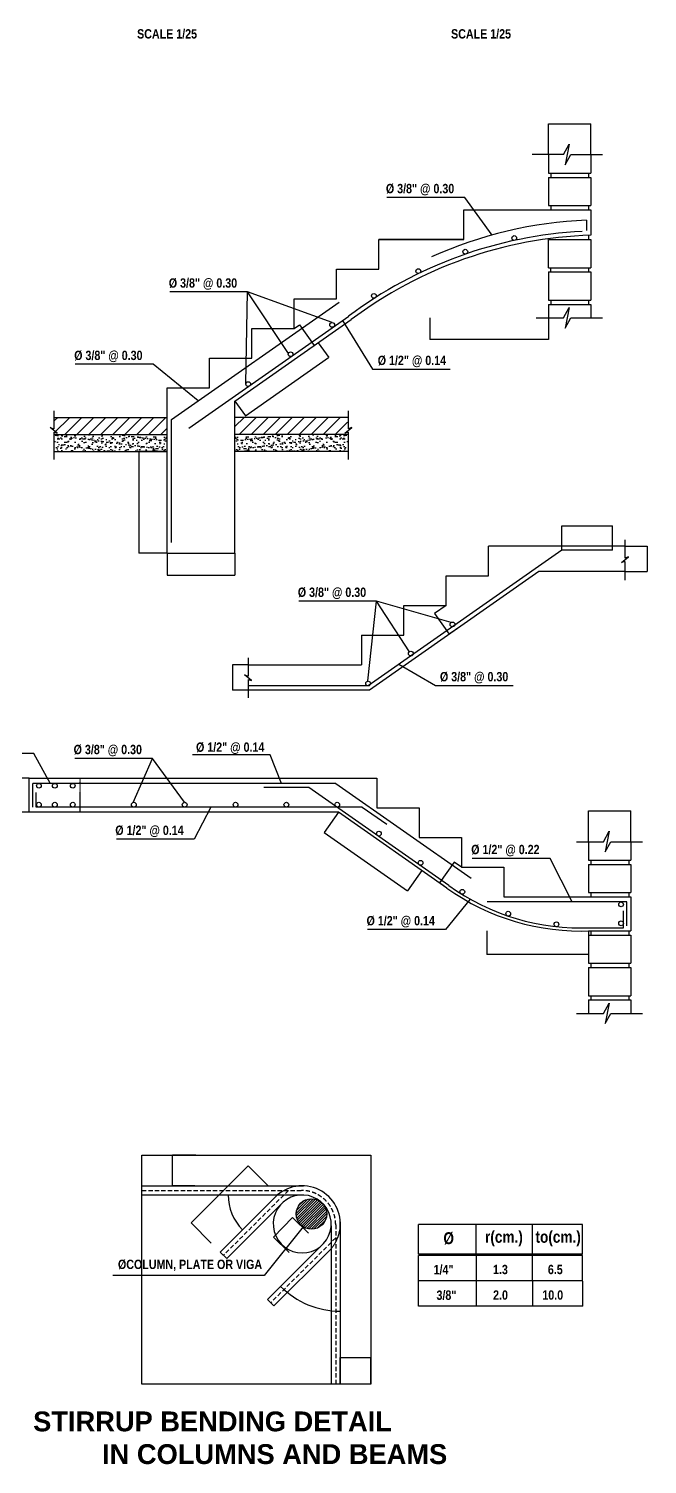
# Model space of a CAD drawing. Header units: millimetres. Extents: x -249630 to 95394, y -188036 to 109963.
# Drawn here: x 25628 to 29277, y -75168 to -66698 of the extents above; entities that cross this region are included whole.
import ezdxf
from ezdxf.enums import TextEntityAlignment as Align

# ---------------------------------------------------------------- set-up
doc = ezdxf.new("R2010")
doc.units = ezdxf.units.MM
doc.header["$PDMODE"] = 2
doc.linetypes.add('DASHED2', pattern=[9.525, 6.35, -3.175])
doc.linetypes.add('HIDDEN2', pattern=[4.7625, 3.175, -1.5875])
for name, color, linetype in [('01', 1, 'Continuous'), ('04', 4, 'Continuous'), ('05', 5, 'Continuous'), ('ACHURADO', 1, 'Continuous'), ('Concreto', 2, 'Continuous'), ('CONTORNO', 5, 'Continuous'), ('cotas', 1, 'Continuous'), ('Layer8', 8, 'Continuous'), ('SOMBRA', 252, 'Continuous'), ('SUBTITULOS', 90, 'Continuous'), ('TEXTOS', 11, 'Continuous'), ('TEXTOS04', 4, 'Continuous'), ('TITULOS', 180, 'Continuous'), ('TRAZO', 7, 'Continuous'), ('TRAZO05', 5, 'Continuous'), ('VEREDA', 1, 'Continuous')]:
    doc.layers.add(name, color=color, linetype=linetype)
doc.styles.add('COTAS', font='arial.ttf', dxfattribs={"width": 1.1})
doc.styles.add('DESCRIPCION(E)', font='swisscbi.ttf', dxfattribs={"width": 1.1, "oblique": 15, "height": 0.15})
doc.styles.add('SUBTITULOS(E)', font='swisscbi.ttf', dxfattribs={"oblique": 15, "height": 0.2})
doc.styles.add('TITULOS(E)', font='swisscbi.ttf', dxfattribs={"oblique": 15, "height": 0.23})
doc.dimstyles.new('Copy of COTA1-25', dxfattribs={"dimscale": 0.25, "dimtxt": 0.22, "dimasz": 0.12, "dimexe": 0.08, "dimexo": 0.05, "dimgap": 0.076, "dimtad": 2, "dimtih": 1, "dimtoh": 1, "dimzin": 4, "dimdsep": 46, "dimtxsty": 'COTAS', "dimblk": 'ARCHTICK', "dimcen": -0.1, "dimclrd": 141, "dimclre": 141, "dimclrt": 11, "dimadec": 0, "dimazin": 0, "dimtfac": 1, "dimtix": 1, "dimtmove": 1, "dimatfit": 3, "dimfxl": 1, "dimtolj": 1, "dimtzin": 0, "dimarcsym": 0})

# ---------------------------------------------------------------- blocks, each defined once
blk = doc.blocks.new('*X341')
at = {"color": 0}
for p, q in [((34.641, 14.052), (34.834, 14.245)), ((34.642, 14.02), (34.866, 14.243)), ((34.646, 14.09), (34.795, 14.24)), ((34.648, 13.992), (34.894, 14.238)), ((34.657, 13.967), (34.919, 14.229)), ((34.668, 13.944), (34.941, 14.218)), ((34.668, 14.146), (34.739, 14.217)), ((34.681, 13.924), (34.962, 14.204)), ((34.697, 13.906), (34.98, 14.189)), ((34.714, 13.89), (34.996, 14.171)), ((34.734, 13.876), (35.01, 14.152)), ((34.756, 13.864), (35.022, 14.13)), ((34.78, 13.855), (35.031, 14.106)), ((34.807, 13.848), (35.038, 14.079)), ((34.837, 13.845), (35.041, 14.049)), ((34.874, 13.848), (35.038, 14.012)), ((34.921, 13.862), (35.024, 13.964))]:
    blk.add_line(p, q, dxfattribs=at)
blk = doc.blocks.new('_ArchTick')
at = {"color": 0, "linetype": 'ByBlock', "const_width": 0.15}
blk.add_lwpolyline([(-0.5, -0.5), (0.5, 0.5)], dxfattribs=at)
blk = doc.blocks.new('*D390')
at = {"color": 141, "linetype": 'Continuous', "lineweight": -2, "transparency": 16777216}
for p, q in [((27071.5, -73827.5), (27184.8, -73712.7)), ((27277.4, -73804.1), (27184.8, -73712.7)), ((27164.1, -73918.9), (27071.5, -73827.5))]:
    blk.add_line(p, q, dxfattribs=at)
at = {"layer": 'Defpoints', "color": 0, "linetype": 'Continuous', "transparency": 16777216}
for p in [(27184.8, -73712.7), (27277.5, -73804.1), (27164.2, -73919)]:
    blk.add_point(p, dxfattribs=at)
at = {"color": 141, "linetype": 'Continuous', "lineweight": -2, "transparency": 16777216, "xscale": 0.03, "yscale": 0.03, "zscale": 0.03}
for p, rotation in [((27184.8, -73712.7), 45.38940253649048), ((27071.5, -73827.5), 225.3894025364905)]:
    blk.add_blockref('_ArchTick', p, dxfattribs=dict(at, rotation=rotation))
at = {"color": 11, "linetype": 'Continuous', "transparency": 16777216, "insert": (27128.1, -73770.1), "char_height": 0.055, "attachment_point": 5, "style": 'COTAS'}
blk.add_mtext('\\A1;r', dxfattribs=at)
blk = doc.blocks.new('*D391')
at = {"color": 141, "linetype": 'Continuous', "lineweight": -2, "transparency": 16777216}
for p, q in [((26585.7, -73744.1), (26923, -73407.3)), ((27042.1, -73526.6), (26923, -73407.3)), ((26704.8, -73863.4), (26585.7, -73744.1))]:
    blk.add_line(p, q, dxfattribs=at)
at = {"layer": 'Defpoints', "color": 0, "linetype": 'Continuous', "transparency": 16777216}
for p in [(26923, -73407.3), (27042.1, -73526.6), (26704.8, -73863.4)]:
    blk.add_point(p, dxfattribs=at)
at = {"color": 141, "linetype": 'Continuous', "lineweight": -2, "transparency": 16777216, "xscale": 0.03, "yscale": 0.03, "zscale": 0.03}
for p, rotation in [((26923, -73407.3), 44.95851848354117), ((26585.7, -73744.1), 224.9585184835412)]:
    blk.add_blockref('_ArchTick', p, dxfattribs=dict(at, rotation=rotation))
at = {"color": 11, "linetype": 'Continuous', "transparency": 16777216, "insert": (26754.3, -73575.7), "char_height": 0.055, "attachment_point": 5, "style": 'COTAS'}
blk.add_mtext('\\A1;to', dxfattribs=at)
blk = doc.blocks.new('*D392')
at = {"color": 141, "linetype": 'Continuous', "lineweight": -2, "transparency": 16777216}
blk.add_arc((27094.8, -73579.2), 290.5, 180, 224.94271, dxfattribs=at)
at = {"layer": 'Defpoints', "color": 0, "linetype": 'Continuous', "transparency": 16777216}
for p in [(26295.6, -73579.2), (27077.4, -73596.6), (27094.6, -73579.2), (26814.2, -73654.3), (26757.4, -73916)]:
    blk.add_point(p, dxfattribs=at)
at = {"color": 141, "linetype": 'Continuous', "lineweight": -2, "transparency": 16777216, "xscale": 0.03, "yscale": 0.03, "zscale": 0.03}
for p, rotation in [((26804.3, -73579.2), 89.99999999999959), ((26889.2, -73784.4), 314.9427122362478)]:
    blk.add_blockref('_ArchTick', p, dxfattribs=dict(at, rotation=rotation))
at = {"color": 11, "linetype": 'Continuous', "transparency": 16777216, "insert": (26826.3, -73690.3), "char_height": 0.055, "attachment_point": 5, "style": 'COTAS'}
blk.add_mtext('\\A1;45%%d', dxfattribs=at)
blk = doc.blocks.new('*D393')
at = {"color": 141, "linetype": 'Continuous', "lineweight": -2, "transparency": 16777216}
blk.add_arc((27465.6, -73767.3), 497.1, 224.94271, 270, dxfattribs=at)
at = {"layer": 'Defpoints', "color": 0, "linetype": 'Continuous', "transparency": 16777216}
for p in [(27465.6, -73737.3), (27356.4, -73876.3), (27036.4, -74195.7), (27336.8, -74247.4), (27465.6, -74695.2)]:
    blk.add_point(p, dxfattribs=at)
at = {"color": 141, "linetype": 'Continuous', "lineweight": -2, "transparency": 16777216, "xscale": 0.03, "yscale": 0.03, "zscale": 0.03, "rotation": 134.9427122379156}
blk.add_blockref('_ArchTick', (27113.8, -74118.4), dxfattribs=at)
at = {"color": 141, "linetype": 'Continuous', "lineweight": -2, "transparency": 16777216, "xscale": 0.03, "yscale": 0.03, "zscale": 0.03}
blk.add_blockref('_ArchTick', (27465.6, -74264.4), dxfattribs=at)
at = {"color": 11, "linetype": 'Continuous', "transparency": 16777216, "insert": (27269.4, -74223.9), "char_height": 0.055, "attachment_point": 5, "style": 'COTAS'}
blk.add_mtext('\\A1;45th', dxfattribs=at)
blk = doc.blocks.new('*D394')
at = {"layer": 'Defpoints', "color": 0, "transparency": 16777216}
for p in [(27645.6, -74538), (27465.6, -74695.2), (27645.6, -74695.2)]:
    blk.add_point(p, dxfattribs=at)
at = {"layer": 'SOMBRA', "color": 141, "lineweight": -2, "transparency": 16777216}
for p, q in [((27465.6, -74695.2), (27465.6, -74538)), ((27465.6, -74538), (27645.6, -74538)), ((27645.6, -74695.2), (27645.6, -74538))]:
    blk.add_line(p, q, dxfattribs=at)
at = {"layer": 'SOMBRA', "color": 141, "lineweight": -2, "transparency": 16777216, "xscale": 0.03, "yscale": 0.03, "zscale": 0.03, "rotation": 180}
blk.add_blockref('_ArchTick', (27465.6, -74538), dxfattribs=at)
at = {"layer": 'SOMBRA', "color": 141, "lineweight": -2, "transparency": 16777216, "xscale": 0.03, "yscale": 0.03, "zscale": 0.03}
blk.add_blockref('_ArchTick', (27645.6, -74538), dxfattribs=at)
at = {"layer": 'SOMBRA', "color": 11, "transparency": 16777216, "insert": (27555.6, -74538), "char_height": 0.055, "attachment_point": 5, "style": 'COTAS'}
blk.add_mtext('\\A1;SPECIFIED', dxfattribs=at)
blk = doc.blocks.new('*D395')
at = {"layer": 'Defpoints', "color": 0, "transparency": 16777216}
for p in [(26475.4, -73345.2), (26613.5, -73345.2), (26608.4, -73525.2)]:
    blk.add_point(p, dxfattribs=at)
at = {"layer": 'SOMBRA', "color": 141, "lineweight": -2, "transparency": 16777216}
for p, q in [((26613.5, -73345.2), (26475.4, -73345.2)), ((26475.4, -73525.2), (26475.4, -73345.2)), ((26608.4, -73525.2), (26475.4, -73525.2))]:
    blk.add_line(p, q, dxfattribs=at)
at = {"layer": 'SOMBRA', "color": 141, "lineweight": -2, "transparency": 16777216, "xscale": 0.03, "yscale": 0.03, "zscale": 0.03}
for p, rotation in [((26475.4, -73345.2), 90), ((26475.4, -73525.2), 270)]:
    blk.add_blockref('_ArchTick', p, dxfattribs=dict(at, rotation=rotation))
at = {"layer": 'SOMBRA', "color": 11, "transparency": 16777216, "insert": (26475.2, -73435.2), "char_height": 0.055, "attachment_point": 5, "style": 'COTAS'}
blk.add_mtext('\\A1;SPECIFIED', dxfattribs=at)
blk = doc.blocks.new('*D396')
at = {"layer": 'Defpoints', "color": 0, "transparency": 16777216}
for p in [(28330.9, -72020.9), (28930.9, -72020.9), (28330.9, -72160.1)]:
    blk.add_point(p, dxfattribs=at)
at = {"layer": 'SOMBRA', "color": 141, "lineweight": -2, "transparency": 16777216}
for p, q in [((28330.9, -72020.9), (28330.9, -72160.1)), ((28930.9, -72020.9), (28930.9, -72160.1)), ((28930.9, -72160.1), (28330.9, -72160.1))]:
    blk.add_line(p, q, dxfattribs=at)
at = {"layer": 'SOMBRA', "color": 141, "lineweight": -2, "transparency": 16777216, "xscale": 0.03, "yscale": 0.03, "zscale": 0.03, "rotation": 180}
blk.add_blockref('_ArchTick', (28330.9, -72160.1), dxfattribs=at)
at = {"layer": 'SOMBRA', "color": 141, "lineweight": -2, "transparency": 16777216, "xscale": 0.03, "yscale": 0.03, "zscale": 0.03}
blk.add_blockref('_ArchTick', (28930.9, -72160.1), dxfattribs=at)
at = {"layer": 'SOMBRA', "color": 11, "transparency": 16777216, "insert": (28630.9, -72160.1), "char_height": 0.055, "attachment_point": 5, "style": 'COTAS'}
blk.add_mtext('\\A1;600.00', dxfattribs=at)
blk = doc.blocks.new('*D397')
at = {"layer": 'Defpoints', "color": 0, "transparency": 16777216}
for p in [(27455, -71320.3), (27946.6, -71664.4), (27862.6, -71784.4)]:
    blk.add_point(p, dxfattribs=at)
at = {"layer": 'SOMBRA', "color": 141, "lineweight": -2, "transparency": 16777216}
for p, q in [((27455, -71320.3), (27371, -71440.4)), ((27371, -71440.4), (27862.6, -71784.4)), ((27946.6, -71664.4), (27862.5, -71784.5))]:
    blk.add_line(p, q, dxfattribs=at)
at = {"layer": 'SOMBRA', "color": 141, "lineweight": -2, "transparency": 16777216, "xscale": 0.03, "yscale": 0.03, "zscale": 0.03}
for p, rotation in [((27371, -71440.4), 145.0079798008585), ((27862.6, -71784.4), 325.0079798008585)]:
    blk.add_blockref('_ArchTick', p, dxfattribs=dict(at, rotation=rotation))
at = {"layer": 'SOMBRA', "color": 11, "transparency": 16777216, "insert": (27616.7, -71612.5), "char_height": 0.055, "attachment_point": 5, "style": 'COTAS'}
blk.add_mtext('\\A1;600.00', dxfattribs=at)
blk = doc.blocks.new('*D398')
at = {"layer": 'Defpoints', "color": 0, "transparency": 16777216}
for p in [(28180.9, -71645.3), (28051, -71737.5), (28094.9, -71768.2)]:
    blk.add_point(p, dxfattribs=at)
at = {"layer": 'SOMBRA', "color": 141, "lineweight": -2, "transparency": 16777216}
for p, q in [((28137, -71614.6), (28051, -71737.5)), ((28180.9, -71645.3), (28137, -71614.6)), ((28094.9, -71768.2), (28050.9, -71737.5))]:
    blk.add_line(p, q, dxfattribs=at)
at = {"layer": 'SOMBRA', "color": 141, "lineweight": -2, "transparency": 16777216, "xscale": 0.03, "yscale": 0.03, "zscale": 0.03}
for p, rotation in [((28137, -71614.6), 55.00797980231562), ((28051, -71737.5), 235.0079798023156)]:
    blk.add_blockref('_ArchTick', p, dxfattribs=dict(at, rotation=rotation))
at = {"layer": 'SOMBRA', "color": 11, "transparency": 16777216, "insert": (28093.8, -71675.9), "char_height": 0.055, "attachment_point": 5, "style": 'COTAS'}
blk.add_mtext('\\A1;150.00', dxfattribs=at)
blk = doc.blocks.new('*D399')
at = {"layer": 'Defpoints', "color": 0, "transparency": 16777216}
for p in [(25630.9, -71120.3), (25499.6, -71320.3), (25630.9, -71320.3)]:
    blk.add_point(p, dxfattribs=at)
at = {"layer": 'SOMBRA', "color": 141, "lineweight": -2, "transparency": 16777216}
for p, q in [((25630.9, -71120.3), (25499.5, -71120.3)), ((25499.6, -71120.3), (25499.6, -71320.3)), ((25630.9, -71320.3), (25499.5, -71320.3))]:
    blk.add_line(p, q, dxfattribs=at)
at = {"layer": 'SOMBRA', "color": 141, "lineweight": -2, "transparency": 16777216, "xscale": 0.03, "yscale": 0.03, "zscale": 0.03}
for p, rotation in [((25499.6, -71120.3), 90), ((25499.6, -71320.3), 270)]:
    blk.add_blockref('_ArchTick', p, dxfattribs=dict(at, rotation=rotation))
at = {"layer": 'SOMBRA', "color": 11, "transparency": 16777216, "insert": (25499.4, -71220.3), "char_height": 0.055, "attachment_point": 5, "style": 'COTAS'}
blk.add_mtext('\\A1;200.00', dxfattribs=at)
blk = doc.blocks.new('*D400')
at = {"layer": 'Defpoints', "color": 0, "transparency": 16777216}
for p in [(29180.9, -71313.3), (28930.9, -71494.5), (29180.9, -71494.5)]:
    blk.add_point(p, dxfattribs=at)
at = {"layer": 'SOMBRA', "color": 141, "lineweight": -2, "transparency": 16777216}
for p, q in [((28930.9, -71494.5), (28930.9, -71313.2)), ((28930.9, -71313.3), (29180.9, -71313.3)), ((29180.9, -71494.5), (29180.9, -71313.2))]:
    blk.add_line(p, q, dxfattribs=at)
at = {"layer": 'SOMBRA', "color": 141, "lineweight": -2, "transparency": 16777216, "xscale": 0.03, "yscale": 0.03, "zscale": 0.03, "rotation": 180}
blk.add_blockref('_ArchTick', (28930.9, -71313.3), dxfattribs=at)
at = {"layer": 'SOMBRA', "color": 141, "lineweight": -2, "transparency": 16777216, "xscale": 0.03, "yscale": 0.03, "zscale": 0.03}
blk.add_blockref('_ArchTick', (29180.9, -71313.3), dxfattribs=at)
at = {"layer": 'SOMBRA', "color": 11, "transparency": 16777216, "insert": (29055.9, -71313.2), "char_height": 0.055, "attachment_point": 5, "style": 'COTAS'}
blk.add_mtext('\\A1;250.00', dxfattribs=at)
blk = doc.blocks.new('*D401')
at = {"layer": 'Defpoints', "color": 0, "transparency": 16777216}
for p in [(28944, -67259.2), (28694, -67440.5), (28944, -67440.5)]:
    blk.add_point(p, dxfattribs=at)
at = {"layer": 'SOMBRA', "color": 141, "lineweight": -2, "transparency": 16777216}
for p, q in [((28694, -67440.5), (28694, -67259.2)), ((28694, -67259.2), (28944, -67259.2)), ((28944, -67440.5), (28944, -67259.2))]:
    blk.add_line(p, q, dxfattribs=at)
at = {"layer": 'SOMBRA', "color": 141, "lineweight": -2, "transparency": 16777216, "xscale": 0.03, "yscale": 0.03, "zscale": 0.03, "rotation": 180}
blk.add_blockref('_ArchTick', (28694, -67259.2), dxfattribs=at)
at = {"layer": 'SOMBRA', "color": 141, "lineweight": -2, "transparency": 16777216, "xscale": 0.03, "yscale": 0.03, "zscale": 0.03}
blk.add_blockref('_ArchTick', (28944, -67259.2), dxfattribs=at)
at = {"layer": 'SOMBRA', "color": 11, "transparency": 16777216, "insert": (28819, -67259.2), "char_height": 0.055, "attachment_point": 5, "style": 'COTAS'}
blk.add_mtext('\\A1;250.00', dxfattribs=at)
blk = doc.blocks.new('*D402')
at = {"layer": 'Defpoints', "color": 0, "transparency": 16777216}
for p in [(29072.7, -69631.5), (28772.7, -69775.3), (29072.7, -69775.3)]:
    blk.add_point(p, dxfattribs=at)
at = {"layer": 'SOMBRA', "color": 141, "lineweight": -2, "transparency": 16777216}
for p, q in [((28772.7, -69775.3), (28772.7, -69631.5)), ((28772.7, -69631.5), (29072.7, -69631.5)), ((29072.7, -69775.3), (29072.7, -69631.5))]:
    blk.add_line(p, q, dxfattribs=at)
at = {"layer": 'SOMBRA', "color": 141, "lineweight": -2, "transparency": 16777216, "xscale": 0.03, "yscale": 0.03, "zscale": 0.03, "rotation": 180}
blk.add_blockref('_ArchTick', (28772.7, -69631.5), dxfattribs=at)
at = {"layer": 'SOMBRA', "color": 141, "lineweight": -2, "transparency": 16777216, "xscale": 0.03, "yscale": 0.03, "zscale": 0.03}
blk.add_blockref('_ArchTick', (29072.7, -69631.5), dxfattribs=at)
at = {"layer": 'SOMBRA', "color": 11, "transparency": 16777216, "insert": (28922.7, -69631.5), "char_height": 0.055, "attachment_point": 5, "style": 'COTAS'}
blk.add_mtext('\\A1;300.00', dxfattribs=at)
blk = doc.blocks.new('*D403')
at = {"layer": 'Defpoints', "color": 0, "transparency": 16777216}
for p in [(26922.7, -70450.3), (26829.3, -70600.3), (26922.8, -70600.3)]:
    blk.add_point(p, dxfattribs=at)
at = {"layer": 'SOMBRA', "color": 141, "lineweight": -2, "transparency": 16777216}
for p, q in [((26922.6, -70450.3), (26829.3, -70450.3)), ((26829.3, -70450.3), (26829.3, -70600.3)), ((26922.7, -70600.3), (26829.3, -70600.3))]:
    blk.add_line(p, q, dxfattribs=at)
at = {"layer": 'SOMBRA', "color": 141, "lineweight": -2, "transparency": 16777216, "xscale": 0.03, "yscale": 0.03, "zscale": 0.03}
for p, rotation in [((26829.3, -70450.3), 90), ((26829.3, -70600.3), 270)]:
    blk.add_blockref('_ArchTick', p, dxfattribs=dict(at, rotation=rotation))
at = {"layer": 'SOMBRA', "color": 11, "transparency": 16777216, "insert": (26829.2, -70525.3), "char_height": 0.055, "attachment_point": 5, "style": 'COTAS'}
blk.add_mtext('\\A1;150.00', dxfattribs=at)
blk = doc.blocks.new('*D404')
at = {"layer": 'Defpoints', "color": 0, "transparency": 16777216}
for p in [(29143.8, -69750.3), (29143.8, -69900.3), (29276.8, -69900.3)]:
    blk.add_point(p, dxfattribs=at)
at = {"layer": 'SOMBRA', "color": 141, "lineweight": -2, "transparency": 16777216}
for p, q in [((29143.8, -69750.3), (29276.8, -69750.3)), ((29276.8, -69750.3), (29276.8, -69900.3)), ((29143.8, -69900.3), (29276.8, -69900.3))]:
    blk.add_line(p, q, dxfattribs=at)
at = {"layer": 'SOMBRA', "color": 141, "lineweight": -2, "transparency": 16777216, "xscale": 0.03, "yscale": 0.03, "zscale": 0.03}
for p, rotation in [((29276.8, -69750.3), 90), ((29276.8, -69900.3), 270)]:
    blk.add_blockref('_ArchTick', p, dxfattribs=dict(at, rotation=rotation))
at = {"layer": 'SOMBRA', "color": 11, "transparency": 16777216, "insert": (29276.9, -69825.3), "char_height": 0.055, "attachment_point": 5, "style": 'COTAS'}
blk.add_mtext('\\A1;150.00', dxfattribs=at)
blk = doc.blocks.new('*D405')
at = {"layer": 'Defpoints', "color": 0, "transparency": 16777216}
for p in [(28090.5, -70100.3), (28108.4, -70270.9), (28176.5, -70223.2)]:
    blk.add_point(p, dxfattribs=at)
at = {"layer": 'SOMBRA', "color": 141, "lineweight": -2, "transparency": 16777216}
for p, q in [((28090.5, -70100.3), (28022.3, -70148)), ((28022.4, -70148), (28108.4, -70270.9)), ((28176.5, -70223.2), (28108.4, -70270.9))]:
    blk.add_line(p, q, dxfattribs=at)
at = {"layer": 'SOMBRA', "color": 141, "lineweight": -2, "transparency": 16777216, "xscale": 0.03, "yscale": 0.03, "zscale": 0.03}
for p, rotation in [((28022.4, -70148), 124.9920201976844), ((28108.4, -70270.9), 304.9920201976843)]:
    blk.add_blockref('_ArchTick', p, dxfattribs=dict(at, rotation=rotation))
at = {"layer": 'SOMBRA', "color": 11, "transparency": 16777216, "insert": (28065.3, -70209.5), "char_height": 0.055, "attachment_point": 5, "style": 'COTAS'}
blk.add_mtext('\\A1;150.00', dxfattribs=at)
blk = doc.blocks.new('*D406')
at = {"layer": 'Defpoints', "color": 0, "transparency": 16777216}
for p in [(26444, -69791.3), (26844, -69791.3), (26844, -69921.4)]:
    blk.add_point(p, dxfattribs=at)
at = {"layer": 'SOMBRA', "color": 141, "lineweight": -2, "transparency": 16777216}
for p, q in [((26444, -69791.3), (26444, -69921.4)), ((26844, -69791.3), (26844, -69921.4)), ((26444, -69921.4), (26844, -69921.4))]:
    blk.add_line(p, q, dxfattribs=at)
at = {"layer": 'SOMBRA', "color": 141, "lineweight": -2, "transparency": 16777216, "xscale": 0.03, "yscale": 0.03, "zscale": 0.03, "rotation": 180}
blk.add_blockref('_ArchTick', (26444, -69921.4), dxfattribs=at)
at = {"layer": 'SOMBRA', "color": 141, "lineweight": -2, "transparency": 16777216, "xscale": 0.03, "yscale": 0.03, "zscale": 0.03}
blk.add_blockref('_ArchTick', (26844, -69921.4), dxfattribs=at)
at = {"layer": 'SOMBRA', "color": 11, "transparency": 16777216, "insert": (26644, -69921.4), "char_height": 0.055, "attachment_point": 5, "style": 'COTAS'}
blk.add_mtext('\\A1;400.00', dxfattribs=at)
blk = doc.blocks.new('*D407')
at = {"layer": 'Defpoints', "color": 0, "transparency": 16777216}
for p in [(26444, -69191.3), (26277.6, -69791.3), (26444, -69791.3)]:
    blk.add_point(p, dxfattribs=at)
at = {"layer": 'SOMBRA', "color": 141, "lineweight": -2, "transparency": 16777216}
for p, q in [((26444, -69191.3), (26277.6, -69191.3)), ((26277.6, -69191.3), (26277.6, -69791.3)), ((26444, -69791.3), (26277.6, -69791.3))]:
    blk.add_line(p, q, dxfattribs=at)
at = {"layer": 'SOMBRA', "color": 141, "lineweight": -2, "transparency": 16777216, "xscale": 0.03, "yscale": 0.03, "zscale": 0.03}
for p, rotation in [((26277.6, -69191.3), 90), ((26277.6, -69791.3), 270)]:
    blk.add_blockref('_ArchTick', p, dxfattribs=dict(at, rotation=rotation))
at = {"layer": 'SOMBRA', "color": 11, "transparency": 16777216, "insert": (26277.5, -69491.3), "char_height": 0.055, "attachment_point": 5, "style": 'COTAS'}
blk.add_mtext('\\A1;600.00', dxfattribs=at)
blk = doc.blocks.new('*D408')
at = {"layer": 'Defpoints', "color": 0, "transparency": 16777216}
for p in [(27194, -68466.3), (27280, -68589.2), (27311.2, -68567.3)]:
    blk.add_point(p, dxfattribs=at)
at = {"layer": 'SOMBRA', "color": 141, "lineweight": -2, "transparency": 16777216}
for p, q in [((27194, -68466.3), (27225.2, -68444.4)), ((27225.2, -68444.5), (27311.2, -68567.3)), ((27280, -68589.2), (27311.3, -68567.3))]:
    blk.add_line(p, q, dxfattribs=at)
at = {"layer": 'SOMBRA', "color": 141, "lineweight": -2, "transparency": 16777216, "xscale": 0.03, "yscale": 0.03, "zscale": 0.03}
for p, rotation in [((27225.2, -68444.5), 124.9920201956443), ((27311.2, -68567.3), 304.9920201956444)]:
    blk.add_blockref('_ArchTick', p, dxfattribs=dict(at, rotation=rotation))
at = {"layer": 'SOMBRA', "color": 11, "transparency": 16777216, "insert": (27268.4, -68505.8), "char_height": 0.055, "attachment_point": 5, "style": 'COTAS'}
blk.add_mtext('\\A1;150.00', dxfattribs=at)
blk = doc.blocks.new('*D409')
at = {"layer": 'Defpoints', "color": 0, "transparency": 16777216}
for p in [(27994, -68403.8), (28694, -68403.8), (27994, -68530.4)]:
    blk.add_point(p, dxfattribs=at)
at = {"layer": 'SOMBRA', "color": 141, "lineweight": -2, "transparency": 16777216}
for p, q in [((27994, -68403.8), (27994, -68530.5)), ((28694, -68403.8), (28694, -68530.5)), ((28694, -68530.4), (27994, -68530.4))]:
    blk.add_line(p, q, dxfattribs=at)
at = {"layer": 'SOMBRA', "color": 141, "lineweight": -2, "transparency": 16777216, "xscale": 0.03, "yscale": 0.03, "zscale": 0.03, "rotation": 180}
blk.add_blockref('_ArchTick', (27994, -68530.4), dxfattribs=at)
at = {"layer": 'SOMBRA', "color": 141, "lineweight": -2, "transparency": 16777216, "xscale": 0.03, "yscale": 0.03, "zscale": 0.03}
blk.add_blockref('_ArchTick', (28694, -68530.4), dxfattribs=at)
at = {"layer": 'SOMBRA', "color": 11, "transparency": 16777216, "insert": (28344, -68530.5), "char_height": 0.055, "attachment_point": 5, "style": 'COTAS'}
blk.add_mtext('\\A1;700.00', dxfattribs=at)
blk = doc.blocks.new('*D410')
at = {"layer": 'Defpoints', "color": 0, "transparency": 16777216}
for p in [(27335.5, -68550.3), (27397.2, -68638.5), (26844, -68894.4)]:
    blk.add_point(p, dxfattribs=at)
at = {"layer": 'SOMBRA', "color": 141, "lineweight": -2, "transparency": 16777216}
for p, q in [((27335.6, -68550.3), (27397.3, -68638.5)), ((26905.7, -68982.5), (27397.2, -68638.5)), ((26844, -68894.4), (26905.7, -68982.6))]:
    blk.add_line(p, q, dxfattribs=at)
at = {"layer": 'SOMBRA', "color": 141, "lineweight": -2, "transparency": 16777216, "xscale": 0.03, "yscale": 0.03, "zscale": 0.03}
for p, rotation in [((27397.2, -68638.5), 34.99202019812151), ((26905.7, -68982.5), 214.9920201981215)]:
    blk.add_blockref('_ArchTick', p, dxfattribs=dict(at, rotation=rotation))
at = {"layer": 'SOMBRA', "color": 11, "transparency": 16777216, "insert": (27151.5, -68810.6), "char_height": 0.055, "attachment_point": 5, "style": 'COTAS'}
blk.add_mtext('\\A1;600.00', dxfattribs=at)

msp = doc.modelspace()

# ---------------------------------------------------------------- hatches: boundary and pattern name
at = {"layer": 'Layer8', "linetype": 'Continuous', "lineweight": -2, "ltscale": 0.18}
h = msp.add_hatch(dxfattribs=at)
h.set_pattern_fill('_USER', color=256, scale=50, angle=45, style=0, pattern_type=0)
h.set_pattern_definition([(45, (-187826.54, -168207.22), (-35.355339, 35.355339), [])])
h.paths.add_polyline_path([(25780.323, -68991.31), (26443.572, -68991.31), (26443.572, -69069.035), (26423.776, -69075.572), (26466.931, -69075.572), (26443.572, -69084.486), (26443.572, -69091.31), (25780.323, -69091.31)])
h = msp.add_hatch(dxfattribs=at)
h.set_pattern_fill('_USER', color=256, scale=50, angle=45, style=0, pattern_type=0)
h.set_pattern_definition([(45, (-143540.65, -167942.09), (-35.355339, 35.355339), [])])
h.paths.add_polyline_path([(27507.696, -68991.31), (26844.447, -68991.31), (26844.447, -69069.035), (26864.243, -69075.572), (26821.087, -69075.572), (26844.447, -69084.486), (26844.447, -69091.31), (27507.696, -69091.31)])
h = msp.add_hatch(dxfattribs=at)
h.set_pattern_fill('AR-SAND', color=256, scale=20, style=0)
h.set_pattern_definition([(142.5, (196828.67, -167942.088), (1.259867, 38.5364754), [0, -30.4, 0, -34, 0, -32.5]), (172.5, (196828.67, -167942.09), (-35.395534, 56.442921), [0, -16.4, 0, -27.4, 0, -10.5]), (212.5, (196853.27, -167942.088), (-62.282837, 0.113181), [0, -10, 0, -36, 0, -47]), (222.5, (196853.27, -167942.09), (-60.122532, 17.553511), [0, -5, 0, -23.6, 0, -27])])
h.paths.add_polyline_path([(26443.572, -69191.31), (26443.572, -69091.31), (25780.323, -69091.31), (25780.323, -69191.31)])
h = msp.add_hatch(dxfattribs=at)
h.set_pattern_fill('AR-SAND', color=256, scale=20, style=0)
h.set_pattern_definition([(37.5, (-143540.65, -167942.088), (-1.259867, 38.5364754), [0, -30.4, 0, -34, 0, -32.5]), (7.5, (-143540.65, -167942.09), (35.395534, 56.442921), [0, -16.4, 0, -27.4, 0, -10.5]), (327.5, (-143565.25, -167942.088), (62.282837, 0.113181), [0, -10, 0, -36, 0, -47]), (317.5, (-143565.25, -167942.09), (60.122532, 17.553511), [0, -5, 0, -23.6, 0, -27])])
h.paths.add_polyline_path([(26844.447, -69191.31), (26844.447, -69091.31), (27507.696, -69091.31), (27507.696, -69191.31)])

# ---------------------------------------------------------------- linework, layer by layer
at = {"color": 1, "linetype": 'Continuous'}
for p, q in [((28782.2, -67440.503), (28816.191, -67379.33)), ((28816.191, -67379.33), (28792.57, -67500.78)), ((28694.009, -67440.503), (28694.009, -67549.644)), ((28792.57, -67500.78), (28825.409, -67440.503)), ((28825.409, -67440.503), (29012.84, -67440.503)), ((28944.009, -67440.503), (28944.009, -67549.644)), ((28694.009, -67549.644), (28944.009, -67549.644)), ((28694.009, -67574.644), (28944.009, -67574.644)), ((28694.009, -67574.644), (28694.009, -67741.31)), ((28707.343, -67549.644), (28707.343, -67574.644)), ((28930.676, -67549.644), (28930.676, -67574.644)), ((28944.009, -67574.644), (28944.009, -67741.31)), ((28694.009, -67741.31), (28944.009, -67741.31)), ((28707.343, -67741.31), (28707.343, -67766.31)), ((28930.676, -67741.31), (28930.676, -67766.31)), ((28930.676, -67916.31), (28930.676, -67941.31)), ((28694.009, -67941.31), (28944.009, -67941.31)), ((28944.009, -67941.31), (28944.009, -68107.977)), ((28694.009, -68107.977), (28944.009, -68107.977)), ((28694.009, -68132.977), (28944.009, -68132.977)), ((28694.009, -68132.977), (28694.009, -68299.644)), ((28930.676, -68107.977), (28930.676, -68132.977)), ((28944.009, -68132.977), (28944.009, -68299.644)), ((28694.009, -68299.644), (28944.009, -68299.644)), ((28694.009, -68324.644), (28944.009, -68324.644)), ((28694.009, -68324.644), (28694.009, -68403.817)), ((28707.343, -68299.644), (28707.343, -68324.644)), ((28782.2, -68403.817), (28816.191, -68342.644)), ((28816.191, -68342.644), (28792.57, -68464.095)), ((28930.676, -68299.644), (28930.676, -68324.644)), ((28944.009, -68324.644), (28944.009, -68403.817)), ((28622.003, -68403.817), (28782.2, -68403.817)), ((28792.57, -68464.095), (28825.409, -68403.817)), ((28825.409, -68403.817), (29012.84, -68403.817)), ((29019.088, -71494.516), (29053.079, -71433.343)), ((29053.079, -71433.343), (29029.458, -71554.794)), ((28858.891, -71494.516), (29019.088, -71494.516)), ((28930.897, -71494.516), (28930.897, -71603.657)), ((29029.458, -71554.794), (29062.297, -71494.516)), ((29062.297, -71494.516), (29249.728, -71494.516)), ((29180.897, -71494.516), (29180.897, -71603.657)), ((28930.897, -71603.657), (29180.897, -71603.657)), ((28930.897, -71628.657), (29180.897, -71628.657)), ((28930.897, -71628.657), (28930.897, -71795.324)), ((28944.231, -71603.657), (28944.231, -71628.657)), ((29167.564, -71603.657), (29167.564, -71628.657)), ((29180.897, -71628.657), (29180.897, -71795.324)), ((28930.897, -71795.324), (29180.897, -71795.324)), ((28944.231, -71795.324), (28944.231, -71820.324)), ((29167.564, -71795.324), (29167.564, -71820.324)), ((28930.897, -72045.324), (29180.897, -72045.324)), ((28930.897, -72045.324), (28930.897, -72211.991)), ((28944.231, -72020.324), (28944.231, -72045.324)), ((29167.564, -72020.324), (29167.564, -72045.324)), ((29180.897, -72045.324), (29180.897, -72211.991)), ((28930.897, -72211.991), (29180.897, -72211.991)), ((28930.897, -72236.991), (29180.897, -72236.991)), ((28930.897, -72236.991), (28930.897, -72403.657)), ((28944.231, -72211.991), (28944.231, -72236.991)), ((29167.564, -72211.991), (29167.564, -72236.991)), ((29180.897, -72236.991), (29180.897, -72403.657)), ((28930.897, -72403.657), (29180.897, -72403.657)), ((28944.231, -72403.657), (28944.231, -72428.657)), ((29167.564, -72403.657), (29167.564, -72428.657)), ((28858.891, -72507.831), (29019.088, -72507.831)), ((28930.897, -72428.657), (29180.897, -72428.657)), ((28930.897, -72428.657), (28930.897, -72507.831)), ((29019.088, -72507.831), (29053.079, -72446.658)), ((29053.079, -72446.658), (29029.458, -72568.108)), ((29029.458, -72568.108), (29062.297, -72507.831)), ((29062.297, -72507.831), (29249.728, -72507.831)), ((29180.897, -72428.657), (29180.897, -72507.831))]:
    msp.add_line(p, q, dxfattribs=at)
at = {"color": 2, "linetype": 'Continuous'}
for p, q in [((28194.009, -67941.31), (28194.009, -67766.31)), ((28194.009, -67766.31), (28944.009, -67766.31)), ((28194.009, -67941.31), (27694.009, -67941.31)), ((27694.009, -67941.31), (28194.009, -67941.31)), ((27694.009, -68116.31), (27694.009, -67941.31)), ((27444.009, -68291.31), (27444.009, -68116.31)), ((27444.009, -68116.31), (27694.009, -68116.31)), ((27194.009, -68466.31), (27194.009, -68291.31)), ((27194.009, -68291.31), (27444.009, -68291.31)), ((26944.009, -68641.31), (26944.009, -68466.31)), ((26944.009, -68466.31), (27194.009, -68466.31)), ((26694.009, -68816.31), (26694.009, -68641.31)), ((26694.009, -68641.31), (26944.009, -68641.31)), ((26444.009, -69791.31), (26444.009, -68816.31)), ((26444.009, -68816.31), (26694.009, -68816.31)), ((26844.009, -69791.31), (26844.009, -68894.409)), ((26444.009, -69791.31), (26844.009, -69791.31)), ((25630.897, -71120.324), (27680.897, -71120.324)), ((25630.897, -71320.324), (25630.897, -71120.324)), ((27680.897, -71120.324), (27680.897, -71295.324)), ((27455.043, -71320.324), (25630.897, -71320.324)), ((28094.878, -71768.209), (27455.043, -71320.324)), ((27680.897, -71295.324), (27930.897, -71295.324)), ((27930.897, -71295.324), (27930.897, -71470.324)), ((27930.897, -71470.324), (28180.897, -71470.324)), ((28180.897, -71470.324), (28180.897, -71645.324)), ((28180.897, -71645.324), (28430.897, -71645.324)), ((28430.897, -71645.324), (28430.897, -71820.324)), ((28430.897, -71820.324), (29180.897, -71820.324)), ((28930.897, -72020.324), (29180.897, -72020.324))]:
    msp.add_line(p, q, dxfattribs=at)
at = {"color": 1, "linetype": 'Continuous'}
for points in [[(28782.2, -67440.503), (28597.274, -67440.503)], [(28694.009, -68107.977), (28694.009, -67941.31)], [(28707.343, -68132.977), (28707.343, -68107.977)]]:
    msp.add_lwpolyline(points, dxfattribs=at)
at = {"color": 2, "linetype": 'Continuous'}
for points in [[(28944.009, -67766.31), (28944.009, -67916.31)], [(26844.009, -68894.409), (27530.029, -68414.195)], [(29180.897, -71820.324), (29180.897, -72020.324)]]:
    msp.add_lwpolyline(points, dxfattribs=at)
for centre, radius, start, end in [((29023.864, -70399.874), 2484.847, 91.8416157, 126.9543176), ((28883.381, -70668.569), 1353.124, 234.3573758, 272.5774575)]:
    msp.add_arc(centre, radius, start, end, dxfattribs=at)
at = {"layer": '01', "lineweight": -2, "ltscale": 0.2}
for p, q in [((25776.195, -68951.632), (25776.195, -69059.064)), ((27511.824, -68951.632), (27511.824, -69059.064)), ((25754.615, -69051.281), (25776.195, -69059.064)), ((25795.059, -69083.97), (25754.615, -69051.281)), ((25776.195, -69078.521), (25776.332, -69239.596)), ((25776.195, -69078.521), (25795.059, -69083.97)), ((27492.96, -69083.97), (27533.404, -69051.281)), ((27511.824, -69078.521), (27492.96, -69083.97)), ((27511.824, -69078.521), (27511.687, -69239.596)), ((27533.404, -69051.281), (27511.824, -69059.064)), ((29143.812, -69714.404), (29143.812, -69821.836)), ((29124.948, -69846.741), (29165.392, -69814.052)), ((29143.812, -69841.293), (29124.948, -69846.741)), ((29143.812, -69841.293), (29143.675, -69952.368)), ((29165.392, -69814.052), (29143.812, -69821.836)), ((26922.656, -70410.627), (26922.656, -70518.059)), ((26901.075, -70510.276), (26922.656, -70518.059)), ((26941.519, -70542.965), (26901.075, -70510.276)), ((26922.656, -70537.517), (26941.519, -70542.965)), ((26922.656, -70537.517), (26922.656, -70644.948))]:
    msp.add_line(p, q, dxfattribs=at)
at = {"layer": '05'}
for p, q in [((28772.73, -69775.306), (27629.873, -70575.306)), ((29072.73, -69775.306), (28772.73, -69775.306)), ((27629.873, -70575.306), (26922.752, -70575.306))]:
    msp.add_line(p, q, dxfattribs=at)
at = {"layer": 'Concreto'}
for p, q in [((25776.195, -68991.31), (26444.009, -68991.31)), ((27511.824, -68991.31), (26844.009, -68991.31)), ((25776.206, -69091.31), (26444.009, -69091.31)), ((27511.813, -69091.31), (26844.009, -69091.31)), ((25776.291, -69191.31), (26444.009, -69191.31)), ((27511.728, -69191.31), (26844.009, -69191.31)), ((29143.812, -69750.306), (28340.47, -69750.306)), ((28340.47, -69925.306), (28340.47, -69750.306)), ((28090.47, -70100.306), (28090.47, -69925.306)), ((28090.47, -69925.306), (28340.47, -69925.306)), ((27840.47, -70275.306), (27840.47, -70100.306)), ((27840.47, -70100.306), (28090.47, -70100.306)), ((27590.47, -70275.306), (27590.47, -70450.306)), ((27590.47, -70275.306), (27590.47, -70373.717)), ((27590.47, -70275.306), (27840.47, -70275.306)), ((26922.656, -70450.306), (27590.47, -70450.306))]:
    msp.add_line(p, q, dxfattribs=at)
msp.add_lwpolyline([(29143.812, -69900.306), (28637.753, -69900.306), (27637.753, -70600.306), (26922.752, -70600.306)], dxfattribs=at)
at = {"layer": 'CONTORNO'}
for p, q in [((25650.897, -71290.324), (25650.897, -71150.324)), ((27439.406, -71150.324), (25650.897, -71150.324)), ((27439.406, -71150.324), (28238.489, -71709.682)), ((25670.897, -71290.324), (25670.897, -71203.362)), ((27280.535, -71175.324), (27015.503, -71175.324)), ((28105.611, -71752.877), (27280.535, -71175.324)), ((27595.811, -71290.324), (25670.897, -71290.324)), ((27595.811, -71290.324), (27740.243, -71391.426)), ((29157.27, -71850.324), (28333.262, -71850.324)), ((29157.27, -71990.324), (29157.27, -71850.324))]:
    msp.add_line(p, q, dxfattribs=at)
for points in [[(28919.009, -67827.487), (28919.009, -67888.665)], [(26469.009, -69728.741), (26469.009, -69004.327), (27458.346, -68311.791)], [(26572.637, -69053.853), (27515.692, -68393.714)], [(28943.421, -72002.342), (29137.27, -72002.342), (29137.27, -71903.362)]]:
    msp.add_lwpolyline(points, dxfattribs=at)
for centre, radius, start, end in [((29023.793, -70310.021), 2484.847, 92.4168288, 114.2248086), ((29023.864, -70399.874), 2509.847, 92.9773263, 126.9543176), ((28883.381, -70668.569), 1335.124, 234.3573758, 272.5774575)]:
    msp.add_arc(centre, radius, start, end, dxfattribs=at)
at = {"layer": 'cotas'}
msp.add_arc((27241.01, -73750.109), 171, 138.7004677, 4.1187325, dxfattribs=at)
at = {"layer": 'TEXTOS04', "color": 3, "ltscale": 0.15}
for p, q in [((26295.643, -73525.222), (27248.144, -73525.222)), ((26295.643, -73579.222), (27094.645, -73579.222)), ((27077.373, -73596.646), (26757.353, -73916.027)), ((27115.519, -73634.867), (26795.498, -73954.248)), ((27411.643, -73761.314), (27411.643, -74695.222)), ((27465.643, -73737.253), (27465.643, -74695.222)), ((26757.353, -73916.027), (26795.498, -73954.248)), ((27356.44, -73876.271), (27036.42, -74195.652)), ((27394.586, -73914.493), (27074.565, -74233.874)), ((27036.42, -74195.652), (27074.565, -74233.874))]:
    msp.add_line(p, q, dxfattribs=at)
msp.add_circle((27295.643, -73691.22), 90, dxfattribs=at)
for radius, start, end in [(225, 356.7246272, 139.7253417), (171, 356.2427281, 140.4292679)]:
    msp.add_arc((27241.01, -73750.109), radius, start, end, dxfattribs=at)
at = {"layer": 'TRAZO', "color": 1}
for p, q in [((26295.643, -74695.222), (26295.643, -73345.222)), ((26295.643, -73345.222), (27645.643, -73345.222)), ((27645.643, -73345.222), (27645.643, -74695.222)), ((28266.541, -73928.472), (28266.541, -73754.317)), ((28600.415, -73928.472), (28600.415, -73754.317)), ((28894.976, -73935.736), (27927.425, -73935.736)), ((27927.879, -74235.736), (27927.425, -73935.736)), ((28266.541, -73935.736), (28266.541, -74235.736)), ((28600.869, -74235.736), (28600.415, -73935.736)), ((28896.002, -74235.736), (28895.548, -73935.736)), ((28895.548, -74085.736), (27927.996, -74085.736)), ((28896.002, -74235.736), (27927.879, -74235.736)), ((28895.548, -74235.736), (27927.996, -74235.736)), ((27645.643, -74695.222), (26295.643, -74695.222))]:
    msp.add_line(p, q, dxfattribs=at)
at = {"layer": 'TRAZO', "color": 1, "linetype": 'HIDDEN2', "ltscale": 8}
for p, q in [((26295.643, -73552.222), (27236.143, -73552.222)), ((27159.576, -73552.753), (26776.426, -73935.138)), ((27438.643, -73754.722), (27438.643, -74695.222)), ((27438.643, -73832.379), (27055.493, -74214.763))]:
    msp.add_line(p, q, dxfattribs=at)
at = {"layer": 'TRAZO', "linetype": 'HIDDEN2'}
msp.add_line((27094.645, -73579.222), (27234.791, -73579.222), dxfattribs=at)
at = {"layer": 'TRAZO'}
msp.add_line((27234.791, -73579.222), (27247.229, -73579.222), dxfattribs=at)
at = {"layer": 'TRAZO', "color": 5}
for p, q in [((28895.548, -73754.317), (27927.425, -73754.317)), ((27927.425, -73928.472), (27927.425, -73754.317)), ((28895.548, -73928.472), (28895.548, -73754.317)), ((28894.976, -73928.472), (27927.425, -73928.472))]:
    msp.add_line(p, q, dxfattribs=at)
at = {"layer": 'TRAZO', "color": 1, "linetype": 'HIDDEN2', "ltscale": 8}
msp.add_arc((27236.143, -73754.722), 202.5, 0, 90, dxfattribs=at)
at = {"layer": 'TRAZO', "linetype": 'HIDDEN2'}
msp.add_arc((27241.01, -73750.109), 225, 319.3204001, 356.7246272, dxfattribs=at)
at = {"layer": 'TRAZO'}
msp.add_arc((27241.01, -73750.109), 225, 312.7752241, 319.3204001, dxfattribs=at)
at = {"layer": 'TRAZO05', "linetype": 'Continuous', "lineweight": -2, "ltscale": 0.18}
for centre in [(28492.388, -67932.649), (28203.444, -68013.34), (27926.191, -68127.93), (27664.007, -68273.948), (27417.94, -68445.564), (27172.771, -68618.458), (26922.685, -68794.819), (28127.809, -70212.75), (27882.04, -70384.789), (27629.873, -70561.306), (25687.412, -71164.324), (25781.567, -71164.324), (25887.412, -71164.324), (25687.412, -71276.324), (25781.567, -71276.324), (25887.412, -71276.324), (26247.655, -71276.324), (26547.655, -71276.324), (26847.655, -71276.324), (27147.655, -71276.324), (27447.655, -71276.324), (27693.559, -71447.097), (27939.214, -71619.315), (28185.617, -71790.445), (28456.446, -71919.487), (29122.234, -71864.324), (28740.946, -71982.073), (29122.234, -71976.324)]:
    msp.add_circle(centre, 14, dxfattribs=at)
at = {"layer": 'VEREDA', "linetype": 'DASHED2', "ltscale": 0.02}
msp.add_line((25930.897, -71320.324), (25930.897, -71120.324), dxfattribs=at)

# ---------------------------------------------------------------- block references
at = {"layer": 'ACHURADO', "xscale": 450.0000000000455, "yscale": 450.0000000000455, "zscale": 450.0000000000455}
msp.add_blockref('*X341', (11617.298, -80011.478), dxfattribs=at)

# ---------------------------------------------------------------- texts
at = {"layer": 'SUBTITULOS', "linetype": 'ByBlock', "style": 'SUBTITULOS(E)'}
for s, p in [('%%C', (28074.188, -73869.133)), ('r(cm.)', (28319.965, -73860.963)), ('to(cm.)', (28617.501, -73860.963))]:
    msp.add_text(s, height=70, dxfattribs=at).set_placement(p)
at = {"layer": 'TEXTOS', "linetype": 'ByBlock', "style": 'DESCRIPCION(E)'}
for s, p in [('SCALE 1/25', (26267.038, -66755.485)), ('SCALE 1/25', (28119.445, -66755.485)), ('%%C 3/8" @ 0.30', (27734.842, -67668.298)), ('%%C 3/8" @ 0.30', (26454.098, -68225.37)), ('%%C 3/8" @ 0.30', (25895.841, -68652.507)), ('%%C 1/2" @ 0.14', (27686.753, -68682.114)), ('%%C 3/8" @ 0.30', (27215.199, -70050.188)), ('%%C 3/8" @ 0.30', (28053.764, -70548.36)), ('%%C 3/8" @ 0.30', (25892.567, -70978.083)), ('%%C 1/2" @ 0.14', (26614.62, -70964.229)), ('%%C 1/2" @ 0.14', (26138.386, -71454.682)), ('%%C 1/2" @ 0.22', (28238.241, -71568.187)), ('%%C 1/2" @ 0.14', (27620.716, -71988.094)), ('1/4"', (28016.396, -74046.939)), ('1.3', (28366.794, -74046.345)), ('6.5', (28690.492, -74046.345)), ('3/8"', (28033.338, -74197.848)), ('2.0', (28367.366, -74197.073)), ('10.0', (28657.873, -74197.073))]:
    msp.add_text(s, height=55, dxfattribs=at).set_placement(p)
msp.add_text('%%CCOLUMN, PLATE OR VIGA', height=55, dxfattribs=at).set_placement((27004.591, -73988.526), align=Align.MIDDLE_RIGHT)
at = {"layer": 'TITULOS', "linetype": 'ByBlock', "style": 'TITULOS(E)', "width": 1.2}
for s, p in [('STIRRUP BENDING DETAIL', (25653.598, -74973.679)), ('IN COLUMNS AND BEAMS', (26060.316, -75166.584))]:
    msp.add_text(s, height=117, dxfattribs=at).set_placement(p)

# ---------------------------------------------------------------- dimensions: what is measured, and where the dimension line sits
at = {"color": 7, "linetype": 'Continuous'}
for base, p1, p2, angle, text, picture, middle in [((26923, -73407.299), (26704.849, -73863.418), (27042.142, -73526.614), 44.9585185, 'to', '*D391', (26754.354, -73575.702)), ((27184.779, -73712.689), (27164.155, -73918.955), (27277.45, -73804.109), 45.3894025, 'r', '*D390', (27128.131, -73770.112))]:
    dim = msp.add_linear_dim(base=base, p1=p1, p2=p2, angle=angle, text=text, dimstyle='Copy of COTA1-25', dxfattribs=at)
    dim.commit()
    dim.dimension.update_dxf_attribs({"geometry": picture, "text_midpoint": middle, "dimtype": 161})
dim = msp.add_angular_dim_2l(base=(26814.181, -73654.322), line1=((27077.373, -73596.646), (26757.353, -73916.027)), line2=((26295.643, -73579.222), (27094.645, -73579.222)), text='45%%d', dimstyle='Copy of COTA1-25', dxfattribs=at)
dim.commit()
dim.dimension.update_dxf_attribs({"geometry": '*D392', "text_midpoint": (26826.282, -73690.302)})
dim = msp.add_angular_dim_2l(base=(27336.825, -74247.402), line1=((27465.643, -73737.253), (27465.643, -74695.222)), line2=((27356.44, -73876.271), (27036.42, -74195.652)), text='45th', dimstyle='Copy of COTA1-25', dxfattribs=at)
dim.commit()
dim.dimension.update_dxf_attribs({"geometry": '*D393', "text_midpoint": (27269.381, -74223.999), "dimtype": 162})
at = {"layer": 'SOMBRA'}
for p1, p2, distance, picture, middle in [((28694.009, -67440.503), (28944.009, -67440.503), 181.266, '*D401', (28819.009, -67259.19)), ((27194.009, -68466.31), (27280.029, -68589.195), 38.108, '*D408', (27268.356, -68505.817)), ((26844.009, -68894.409), (27335.548, -68550.331), -107.578, '*D410', (27151.54, -68810.6)), ((28090.47, -70100.306), (28176.489, -70223.19), -83.137, '*D405', (28065.254, -70209.506)), ((25630.897, -71120.324), (25630.897, -71320.324), -131.337, '*D399', (25499.416, -71220.324)), ((27455.043, -71320.324), (27946.582, -71664.401), -146.534, '*D397', (27616.711, -71612.508)), ((28930.897, -71494.516), (29180.897, -71494.516), 181.266, '*D400', (29055.897, -71313.203)), ((28180.897, -71645.324), (28094.878, -71768.209), -53.612, '*D398', (28093.85, -71675.94))]:
    dim = msp.add_aligned_dim(p1=p1, p2=p2, distance=distance, dimstyle='Copy of COTA1-25', dxfattribs=at)
    dim.commit()
    dim.dimension.update_dxf_attribs({"geometry": picture, "text_midpoint": middle})
for base, p1, p2, picture, middle in [((27994.009, -68530.439), (28694.009, -68403.817), (27994.009, -68403.817), '*D409', (28344.009, -68530.486)), ((29072.73, -69631.531), (28772.73, -69775.306), (29072.73, -69775.306), '*D402', (28922.73, -69631.484)), ((26844.009, -69921.374), (26444.009, -69791.31), (26844.009, -69791.31), '*D406', (26644.009, -69921.422)), ((28330.897, -72160.075), (28930.897, -72020.858), (28330.897, -72020.858), '*D396', (28630.897, -72160.122))]:
    dim = msp.add_linear_dim(base=base, p1=p1, p2=p2, dimstyle='Copy of COTA1-25', dxfattribs=at)
    dim.commit()
    dim.dimension.update_dxf_attribs({"geometry": picture, "text_midpoint": middle})
for base, p1, p2, picture, middle in [((26277.641, -69791.31), (26444.009, -69191.31), (26444.009, -69791.31), '*D407', (26277.496, -69491.31)), ((29276.759, -69900.306), (29143.812, -69750.306), (29143.812, -69900.306), '*D404', (29276.901, -69825.306)), ((26829.327, -70600.306), (26922.656, -70450.306), (26922.752, -70600.306), '*D403', (26829.185, -70525.306))]:
    dim = msp.add_linear_dim(base=base, p1=p1, p2=p2, angle=90, dimstyle='Copy of COTA1-25', dxfattribs=at)
    dim.commit()
    dim.dimension.update_dxf_attribs({"geometry": picture, "text_midpoint": middle})
dim = msp.add_linear_dim(base=(26475.394, -73345.222), p1=(26608.437, -73525.222), p2=(26613.526, -73345.222), angle=90, text='SPECIFIED', dimstyle='Copy of COTA1-25', dxfattribs=at)
dim.commit()
dim.dimension.update_dxf_attribs({"geometry": '*D395', "text_midpoint": (26475.156, -73435.222)})
dim = msp.add_linear_dim(base=(27645.643, -74538.036), p1=(27465.643, -74695.222), p2=(27645.643, -74695.222), text='SPECIFIED', dimstyle='Copy of COTA1-25', dxfattribs=at)
dim.commit()
dim.dimension.update_dxf_attribs({"geometry": '*D394', "text_midpoint": (27555.643, -74537.988)})

# ---------------------------------------------------------------- leaders
at = {"layer": '04'}
for points in [[(28361.975, -67914.93), (28199.886, -67693.419), (27740.983, -67693.419)], [(26909.448, -68790.261), (26919.143, -68250.491), (26460.239, -68250.491)], [(27159.446, -68614.162), (26919.143, -68250.491), (26460.239, -68250.491)], [(27417.94, -68431.564), (26919.143, -68250.491), (26460.239, -68250.491)], [(27479.538, -68419.022), (27655.423, -68707.235), (28114.327, -68707.235)], [(26627.617, -68893.301), (26360.886, -68677.628), (25901.983, -68677.628)], [(27629.197, -70545.709), (27680.244, -70075.309), (27221.34, -70075.309)], [(27873.979, -70373.342), (27680.244, -70075.309), (27221.34, -70075.309)], [(28120.65, -70200.719), (27680.244, -70075.309), (27221.34, -70075.309)], [(27811.966, -70447.84), (28027.721, -70573.481), (28486.625, -70573.481)], [(25756.868, -71152.847), (25657.368, -70974.038), (25463.186, -70974.038)], [(27118.62, -71150.324), (27052.236, -70982.073), (26593.333, -70982.073)], [(26244.359, -71262.717), (26357.612, -71003.204), (25898.709, -71003.204)], [(26547.225, -71262.33), (26357.612, -71003.204), (25898.709, -71003.204)], [(26702.93, -71290.324), (26603.431, -71479.803), (26144.527, -71479.803)], [(28832.893, -71850.324), (28703.285, -71593.308), (28244.382, -71593.308)], [(28231.701, -71833.846), (28085.76, -72013.215), (27626.857, -72013.215)]]:
    msp.add_leader(points, dimstyle='Copy of COTA1-25', override={"dimgap": 0.076, "dimtad": 0}, dxfattribs=at)
at = {"layer": 'SOMBRA'}
msp.add_leader([(27247.275, -73767.774), (27016.452, -74054.223), (26123.463, -74054.223)], dimstyle='Copy of COTA1-25', override={"dimgap": 0.076, "dimtad": 0}, dxfattribs=at)

doc.saveas('drawing.dxf')
